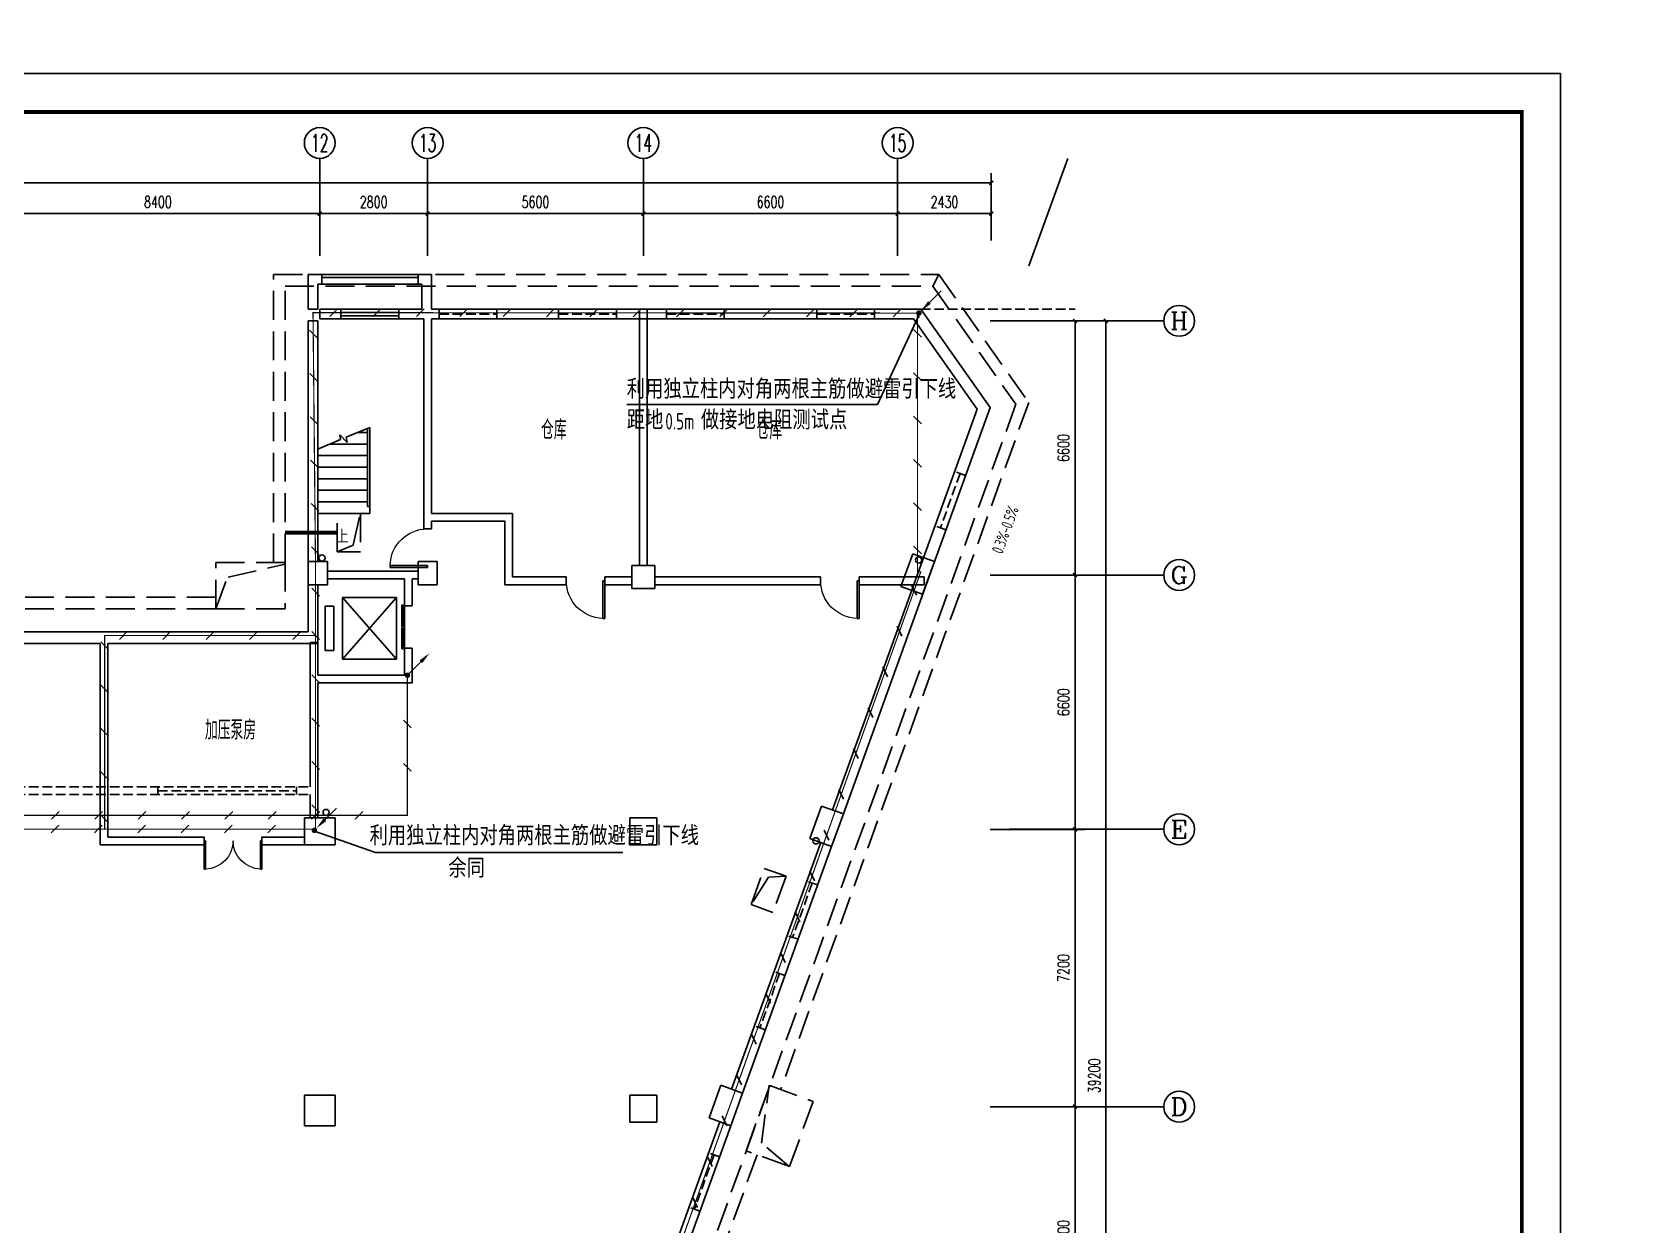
# Model space of a CAD drawing. Extents: x 2166032 to 5302137, y 581493 to 2416206.
# Drawn here: x 2736390 to 2778320, y 1275353 to 1306304 of the extents above; entities that cross this region are included whole.
import ezdxf
from ezdxf.enums import TextEntityAlignment as Align

# ---------------------------------------------------------------- set-up
doc = ezdxf.new("R2010")
doc.units = 0
doc.header["$LTSCALE"] = 1000
doc.header["$MEASUREMENT"] = 0
doc.linetypes.add('CENTER2', pattern=[1.14, 0.75, -0.13, 0.13, -0.13])
doc.linetypes.add('DASH', pattern=[0.35, 0.25, -0.1])
for name, color, linetype in [('AXIS', 3, 'Continuous'), ('AXIS_TEXT', 7, 'Continuous'), ('COLUMN', 2, 'Continuous'), ('DIM_SYMB', 3, 'Continuous'), ('LVTRY', 8, 'Continuous'), ('LWIRE', 4, 'Continuous'), ('PUB_TEXT', 7, 'Continuous'), ('PUB_TITLE', 137, 'Continuous'), ('SHTLN', 4, 'Continuous'), ('STAIR', 8, 'Continuous'), ('TEL_LEAD', 3, 'Continuous'), ('TEL_TEXT', 7, 'Continuous'), ('WALL', 8, 'Continuous'), ('WINDOW', 8, 'Continuous'), ('WIRE-接地', 4, 'Continuous'), ('地沟', 8, 'Continuous'), ('屋面', 151, 'Continuous')]:
    doc.layers.add(name, color=color, linetype=linetype)
doc.styles.add('_TCH_AXIS', font='complex_.ttf')
doc.styles.add('_TCH_DIM', font='tssdeng.shx', dxfattribs={"bigfont": 'tssdchn.shx'})
doc.styles.add('COMPLEX', font='complex_.ttf')
doc.styles.add('DIM_FONT', font='simplex_.ttf', dxfattribs={"width": 0.7})
doc.styles.get("Standard").update_dxf_attribs({"font": 'tssdeng.shx', "bigfont": 'tssdchn.shx'})
doc.styles.add('TSSD_REIN', font='tssdeng.shx', dxfattribs={"width": 0.7, "bigfont": 'tssdchn.shx'})
doc.dimstyles.new('DIMN', dxfattribs={"dimtxt": 300, "dimasz": 100, "dimexe": 250, "dimexo": 300, "dimgap": 150, "dimtad": 1, "dimdec": 0, "dimzin": 0, "dimdsep": 46, "dimtxsty": 'DIM_FONT', "dimblk": 'ARCHTICK', "dimcen": 0.09, "dimclrt": 7, "dimazin": 2, "dimtfac": 1, "dimtdec": 0, "dimtix": 1, "dimtmove": 2, "dimatfit": 3, "dimldrblk": 'ARCHTICK', "dimfxl": 1, "dimtolj": 1, "dimtzin": 0, "dimarcsym": 0})

# ---------------------------------------------------------------- blocks, each defined once
blk = doc.blocks.new('$TelecSys$00000008')
blk.add_line((0.4, 0.4), (-0.4, -0.4))
blk = doc.blocks.new('$TelecSys$00000078')
for p, q in [((1.15, 1.15), (0.55, 0.55)), ((0.104, 0.104), (0.104, 0.104)), ((-0.104, -0.104), (-0.104, -0.104))]:
    blk.add_line(p, q)
at = {"const_width": 0.142}
blk.add_lwpolyline([(-0.071, 0, 1), (0.071, 0, 1)], format="xyb", close=True, dxfattribs=at)
blk.add_solid([(0.62, 0.48), (0.48, 0.62), (0.1, 0.1)])
at = {"width": 0.8, "flags": 9}
blk.add_attdef('A', (0, 0), '', height=0.00002, dxfattribs=at)
blk = doc.blocks.new('$TelecSys$00000079')
for p, q in [((0.7, 0.7), (0, 0)), ((0.104, 0.104), (0.104, 0.104)), ((-0.104, -0.104), (-0.104, -0.104))]:
    blk.add_line(p, q)
at = {"const_width": 0.142}
blk.add_lwpolyline([(-0.071, 0, 1), (0.071, 0, 1)], format="xyb", close=True, dxfattribs=at)
blk.add_solid([(0.63, 0.77), (0.77, 0.63), (1.15, 1.15)])
at = {"width": 0.8, "flags": 9}
blk.add_attdef('A', (0, 0), '', height=0.00002, dxfattribs=at)
blk = doc.blocks.new('_ArchTick')
at = {"color": 0, "linetype": 'ByBlock', "const_width": 0.4}
blk.add_lwpolyline([(-0.5, -0.5), (0.5, 0.5)], dxfattribs=at)
blk = doc.blocks.new('*D2598')
at = {"layer": 'AXIS', "color": 0, "lineweight": -2}
for p, q in [((2735451, 1300896), (2735451, 1301848)), ((2735451, 1301598), (2743851, 1301598)), ((2743851, 1300896), (2743851, 1301848))]:
    blk.add_line(p, q, dxfattribs=at)
at = {"layer": 'Defpoints', "color": 0}
for p in [(2743851, 1301598), (2735451, 1300596), (2743851, 1300596)]:
    blk.add_point(p, dxfattribs=at)
at = {"layer": 'AXIS', "color": 0, "lineweight": -2, "xscale": 100, "yscale": 100, "zscale": 100, "rotation": 180}
blk.add_blockref('_ArchTick', (2735451, 1301598), dxfattribs=at)
at = {"layer": 'AXIS', "color": 0, "lineweight": -2, "xscale": 100, "yscale": 100, "zscale": 100}
blk.add_blockref('_ArchTick', (2743851, 1301598), dxfattribs=at)
at = {"layer": 'AXIS', "color": 7, "insert": (2739651, 1301902), "char_height": 300, "attachment_point": 5, "style": 'DIM_FONT'}
blk.add_mtext('\\A1;8400', dxfattribs=at)
blk = doc.blocks.new('*D2599')
at = {"layer": 'AXIS', "color": 0, "lineweight": -2}
for p, q in [((2743851, 1300896), (2743851, 1301848)), ((2743851, 1301598), (2746651, 1301598)), ((2746651, 1300896), (2746651, 1301848))]:
    blk.add_line(p, q, dxfattribs=at)
at = {"layer": 'Defpoints', "color": 0}
for p in [(2746651, 1301598), (2743851, 1300596), (2746651, 1300596)]:
    blk.add_point(p, dxfattribs=at)
at = {"layer": 'AXIS', "color": 0, "lineweight": -2, "xscale": 100, "yscale": 100, "zscale": 100, "rotation": 180}
blk.add_blockref('_ArchTick', (2743851, 1301598), dxfattribs=at)
at = {"layer": 'AXIS', "color": 0, "lineweight": -2, "xscale": 100, "yscale": 100, "zscale": 100}
blk.add_blockref('_ArchTick', (2746651, 1301598), dxfattribs=at)
at = {"layer": 'AXIS', "color": 7, "insert": (2745251, 1301899), "char_height": 300, "attachment_point": 5, "style": 'DIM_FONT'}
blk.add_mtext('\\A1;2800', dxfattribs=at)
blk = doc.blocks.new('*D2600')
at = {"layer": 'AXIS', "color": 0, "lineweight": -2}
for p, q in [((2746651, 1300896), (2746651, 1301848)), ((2746651, 1301598), (2752251, 1301598)), ((2752251, 1300896), (2752251, 1301848))]:
    blk.add_line(p, q, dxfattribs=at)
at = {"layer": 'Defpoints', "color": 0}
for p in [(2752251, 1301598), (2746651, 1300596), (2752251, 1300596)]:
    blk.add_point(p, dxfattribs=at)
at = {"layer": 'AXIS', "color": 0, "lineweight": -2, "xscale": 100, "yscale": 100, "zscale": 100, "rotation": 180}
blk.add_blockref('_ArchTick', (2746651, 1301598), dxfattribs=at)
at = {"layer": 'AXIS', "color": 0, "lineweight": -2, "xscale": 100, "yscale": 100, "zscale": 100}
blk.add_blockref('_ArchTick', (2752251, 1301598), dxfattribs=at)
at = {"layer": 'AXIS', "color": 7, "insert": (2749451, 1301899), "char_height": 300, "attachment_point": 5, "style": 'DIM_FONT'}
blk.add_mtext('\\A1;5600', dxfattribs=at)
blk = doc.blocks.new('*D2601')
at = {"layer": 'AXIS', "color": 0, "lineweight": -2}
for p, q in [((2752251, 1300896), (2752251, 1301848)), ((2752251, 1301598), (2758851, 1301598)), ((2758851, 1300896), (2758851, 1301848))]:
    blk.add_line(p, q, dxfattribs=at)
at = {"layer": 'Defpoints', "color": 0}
for p in [(2758851, 1301598), (2752251, 1300596), (2758851, 1300596)]:
    blk.add_point(p, dxfattribs=at)
at = {"layer": 'AXIS', "color": 0, "lineweight": -2, "xscale": 100, "yscale": 100, "zscale": 100, "rotation": 180}
blk.add_blockref('_ArchTick', (2752251, 1301598), dxfattribs=at)
at = {"layer": 'AXIS', "color": 0, "lineweight": -2, "xscale": 100, "yscale": 100, "zscale": 100}
blk.add_blockref('_ArchTick', (2758851, 1301598), dxfattribs=at)
at = {"layer": 'AXIS', "color": 7, "insert": (2755551, 1301899), "char_height": 300, "attachment_point": 5, "style": 'DIM_FONT'}
blk.add_mtext('\\A1;6600', dxfattribs=at)
blk = doc.blocks.new('*D2602')
at = {"layer": 'AXIS', "color": 0, "lineweight": -2}
for p, q in [((2758851, 1300896), (2758851, 1301848)), ((2758851, 1301598), (2761282, 1301598)), ((2761282, 1300896), (2761282, 1301848))]:
    blk.add_line(p, q, dxfattribs=at)
at = {"layer": 'Defpoints', "color": 0}
for p in [(2761282, 1301598), (2758851, 1300596), (2761282, 1300596)]:
    blk.add_point(p, dxfattribs=at)
at = {"layer": 'AXIS', "color": 0, "lineweight": -2, "xscale": 100, "yscale": 100, "zscale": 100, "rotation": 180}
blk.add_blockref('_ArchTick', (2758851, 1301598), dxfattribs=at)
at = {"layer": 'AXIS', "color": 0, "lineweight": -2, "xscale": 100, "yscale": 100, "zscale": 100}
blk.add_blockref('_ArchTick', (2761282, 1301598), dxfattribs=at)
at = {"layer": 'AXIS', "color": 7, "insert": (2760067, 1301902), "char_height": 300, "attachment_point": 5, "style": 'DIM_FONT'}
blk.add_mtext('\\A1;2430', dxfattribs=at)
blk = doc.blocks.new('*D2603')
at = {"layer": 'AXIS', "color": 0, "lineweight": -2}
for p, q in [((2683651, 1301196), (2683651, 1302648)), ((2683651, 1302398), (2761282, 1302398)), ((2761282, 1301196), (2761282, 1302648))]:
    blk.add_line(p, q, dxfattribs=at)
at = {"layer": 'Defpoints', "color": 0}
for p in [(2761282, 1302398), (2683651, 1300896), (2761282, 1300896)]:
    blk.add_point(p, dxfattribs=at)
at = {"layer": 'AXIS', "color": 0, "lineweight": -2, "xscale": 100, "yscale": 100, "zscale": 100, "rotation": 180}
blk.add_blockref('_ArchTick', (2683651, 1302398), dxfattribs=at)
at = {"layer": 'AXIS', "color": 0, "lineweight": -2, "xscale": 100, "yscale": 100, "zscale": 100}
blk.add_blockref('_ArchTick', (2761282, 1302398), dxfattribs=at)
at = {"layer": 'AXIS', "color": 7, "insert": (2722467, 1302699), "char_height": 300, "attachment_point": 5, "style": 'DIM_FONT'}
blk.add_mtext('\\A1;77630', dxfattribs=at)
blk = doc.blocks.new('*D2620')
at = {"layer": 'AXIS', "color": 0, "lineweight": -2}
for p, q in [((2761256, 1278415), (2763706, 1278415)), ((2763456, 1271815), (2763456, 1278415)), ((2761256, 1271815), (2763706, 1271815))]:
    blk.add_line(p, q, dxfattribs=at)
at = {"layer": 'Defpoints', "color": 0}
for p in [(2760956, 1278415), (2763456, 1278415), (2760956, 1271815)]:
    blk.add_point(p, dxfattribs=at)
at = {"layer": 'AXIS', "color": 0, "lineweight": -2, "xscale": 100, "yscale": 100, "zscale": 100}
for p, rotation in [((2763456, 1278415), 90), ((2763456, 1271815), 270)]:
    blk.add_blockref('_ArchTick', p, dxfattribs=dict(at, rotation=rotation))
at = {"layer": 'AXIS', "color": 7, "insert": (2763155, 1275115), "char_height": 300, "attachment_point": 5, "rotation": 90, "style": 'DIM_FONT'}
blk.add_mtext('\\A1;6600', dxfattribs=at)
blk = doc.blocks.new('*D2621')
at = {"layer": 'AXIS', "color": 0, "lineweight": -2}
for p, q in [((2761256, 1285615), (2763706, 1285615)), ((2763456, 1278415), (2763456, 1285615)), ((2761256, 1278415), (2763706, 1278415))]:
    blk.add_line(p, q, dxfattribs=at)
at = {"layer": 'Defpoints', "color": 0}
for p in [(2760956, 1285615), (2763456, 1285615), (2760956, 1278415)]:
    blk.add_point(p, dxfattribs=at)
at = {"layer": 'AXIS', "color": 0, "lineweight": -2, "xscale": 100, "yscale": 100, "zscale": 100}
for p, rotation in [((2763456, 1285615), 90), ((2763456, 1278415), 270)]:
    blk.add_blockref('_ArchTick', p, dxfattribs=dict(at, rotation=rotation))
at = {"layer": 'AXIS', "color": 7, "insert": (2763155, 1282015), "char_height": 300, "attachment_point": 5, "rotation": 90, "style": 'DIM_FONT'}
blk.add_mtext('\\A1;7200', dxfattribs=at)
blk = doc.blocks.new('*D2622')
at = {"layer": 'AXIS', "color": 0, "lineweight": -2}
for p, q in [((2761256, 1292215), (2763706, 1292215)), ((2763456, 1285615), (2763456, 1292215)), ((2761256, 1285615), (2763706, 1285615))]:
    blk.add_line(p, q, dxfattribs=at)
at = {"layer": 'Defpoints', "color": 0}
for p in [(2760956, 1292215), (2763456, 1292215), (2760956, 1285615)]:
    blk.add_point(p, dxfattribs=at)
at = {"layer": 'AXIS', "color": 0, "lineweight": -2, "xscale": 100, "yscale": 100, "zscale": 100}
for p, rotation in [((2763456, 1292215), 90), ((2763456, 1285615), 270)]:
    blk.add_blockref('_ArchTick', p, dxfattribs=dict(at, rotation=rotation))
at = {"layer": 'AXIS', "color": 7, "insert": (2763155, 1288915), "char_height": 300, "attachment_point": 5, "rotation": 90, "style": 'DIM_FONT'}
blk.add_mtext('\\A1;6600', dxfattribs=at)
blk = doc.blocks.new('*D2623')
at = {"layer": 'AXIS', "color": 0, "lineweight": -2}
for p, q in [((2761256, 1298815), (2763706, 1298815)), ((2763456, 1292215), (2763456, 1298815)), ((2761256, 1292215), (2763706, 1292215))]:
    blk.add_line(p, q, dxfattribs=at)
at = {"layer": 'Defpoints', "color": 0}
for p in [(2760956, 1298815), (2763456, 1298815), (2760956, 1292215)]:
    blk.add_point(p, dxfattribs=at)
at = {"layer": 'AXIS', "color": 0, "lineweight": -2, "xscale": 100, "yscale": 100, "zscale": 100}
for p, rotation in [((2763456, 1298815), 90), ((2763456, 1292215), 270)]:
    blk.add_blockref('_ArchTick', p, dxfattribs=dict(at, rotation=rotation))
at = {"layer": 'AXIS', "color": 7, "insert": (2763155, 1295515), "char_height": 300, "attachment_point": 5, "rotation": 90, "style": 'DIM_FONT'}
blk.add_mtext('\\A1;6600', dxfattribs=at)
blk = doc.blocks.new('*D2624')
at = {"layer": 'AXIS', "color": 0, "lineweight": -2}
for p, q in [((2761256, 1298815), (2764506, 1298815)), ((2764256, 1259615), (2764256, 1298815)), ((2761256, 1259615), (2764506, 1259615))]:
    blk.add_line(p, q, dxfattribs=at)
at = {"layer": 'Defpoints', "color": 0}
for p in [(2760956, 1298815), (2764256, 1298815), (2760956, 1259615)]:
    blk.add_point(p, dxfattribs=at)
at = {"layer": 'AXIS', "color": 0, "lineweight": -2, "xscale": 100, "yscale": 100, "zscale": 100}
for p, rotation in [((2764256, 1298815), 90), ((2764256, 1259615), 270)]:
    blk.add_blockref('_ArchTick', p, dxfattribs=dict(at, rotation=rotation))
at = {"layer": 'AXIS', "color": 7, "insert": (2763955, 1279215), "char_height": 300, "attachment_point": 5, "rotation": 90, "style": 'DIM_FONT'}
blk.add_mtext('\\A1;39200', dxfattribs=at)
blk = doc.blocks.new('$DorLib2D$00000001')
for p, q in [((0.45, 0.975), (0.5, 0.975)), ((0.45, 0), (0.45, 0.975)), ((0.5, 0), (0.5, 0.975)), ((0.5, 0), (0.45, 0))]:
    blk.add_line(p, q)
at = {"lineweight": 13}
blk.add_arc((0.475, 0), 0.975, 91.4693, 180, dxfattribs=at)
blk = doc.blocks.new('_AXISO')
blk.add_circle((0, 0), 0.5)
at = {"layer": 'AXIS_TEXT', "style": 'COMPLEX', "width": 1.171875}
blk.add_attdef('A', text='', height=0.56, dxfattribs=at).set_placement((-0.25, -0.28), (0.25, -0.28), align=Align.FIT)
blk = doc.blocks.new('$TCHSYS$WIN2D')
for p, q in [((-0.5, 0.5), (0.5, 0.5)), ((-0.5, 0.5), (-0.5, -0.5)), ((0.5, 0.5), (0.5, -0.5)), ((0.5, 0.167), (-0.5, 0.167)), ((0.5, -0.167), (-0.5, -0.167)), ((-0.5, -0.5), (0.5, -0.5))]:
    blk.add_line(p, q)
blk = doc.blocks.new('$TCHSYS$LDOR22D')
for p, q in [((-0.517, 0.833), (-0.017, 0.833)), ((-0.517, 0.833), (-0.517, 0.667)), ((-0.017, 0.833), (-0.017, 0.667)), ((0.017, 0.833), (0.017, 0.667)), ((0.017, 0.833), (0.517, 0.833)), ((0.517, 0.833), (0.517, 0.667)), ((-0.517, 0.667), (-0.017, 0.667)), ((-0.5, 0.5), (0.5, 0.5)), ((0.017, 0.667), (0.517, 0.667))]:
    blk.add_line(p, q)
blk = doc.blocks.new('$DorLib2D$00000002')
for p, q in [((-0.5, 0), (-0.5, 0.4875)), ((-0.475, 0.4875), (-0.5, 0.4875)), ((-0.475, 0), (-0.475, 0.4875)), ((0.475, 0), (0.475, 0.4875)), ((0.475, 0.4875), (0.5, 0.4875)), ((0.5, 0), (0.5, 0.4875)), ((-0.5, 0), (-0.475, 0)), ((0.5, 0), (0.475, 0))]:
    blk.add_line(p, q)
at = {"lineweight": 13}
for centre, start, end in [((-0.4875, 0), 0, 88.53072), ((0.4875, 0), 91.46928, 180)]:
    blk.add_arc(centre, 0.4875, start, end, dxfattribs=at)

msp = doc.modelspace()

# ---------------------------------------------------------------- linework, layer by layer
msp.add_circle((2604640.5, 1020101.3), 438608.5)
at = {"layer": 'AXIS'}
for p, q in [((2743851.5, 1300500.4), (2743851.5, 1303031.5)), ((2746651.5, 1300500.4), (2746651.5, 1303031.5)), ((2752251.5, 1300500.4), (2752251.5, 1303031.5)), ((2758851.5, 1300500.4), (2758851.5, 1303031.5)), ((2762258.4, 1300241.3), (2763265.6, 1303031.5)), ((2761758.6, 1298815.5), (2765758.6, 1298815.5)), ((2761758.6, 1292215.5), (2765758.6, 1292215.5)), ((2761758.6, 1285615.5), (2765758.6, 1285615.5)), ((2761758.6, 1278415.5), (2765758.6, 1278415.5))]:
    msp.add_line(p, q, dxfattribs=at)
at = {"layer": 'AXIS', "linetype": 'DASH'}
msp.add_lwpolyline([(2759454.3, 1299115.5), (2763459.8, 1299115.5)], dxfattribs=at)
at = {"layer": 'COLUMN'}
for p, q in [((2744051.5, 1292565.5), (2743551.5, 1292565.5)), ((2743551.5, 1292565.5), (2743551.5, 1291965.5)), ((2744051.5, 1291965.5), (2744051.5, 1292565.5)), ((2746901.5, 1292565.5), (2746401.5, 1292565.5)), ((2746401.5, 1292565.5), (2746401.5, 1291965.5)), ((2746901.5, 1291965.5), (2746901.5, 1292565.5)), ((2752551.5, 1292465.5), (2751951.5, 1292465.5)), ((2751951.5, 1292465.5), (2751951.5, 1291865.5)), ((2752551.5, 1291865.5), (2752551.5, 1292465.5)), ((2743551.5, 1291965.5), (2744051.5, 1291965.5)), ((2746401.5, 1291965.5), (2746901.5, 1291965.5)), ((2751951.5, 1291865.5), (2752551.5, 1291865.5)), ((2756877.6, 1286219.9), (2756572, 1285373.4)), ((2757441.9, 1286016.2), (2756877.6, 1286219.9)), ((2757136.3, 1285169.6), (2757441.9, 1286016.2)), ((2744252.3, 1285915.5), (2743452.3, 1285915.5)), ((2743452.3, 1285915.5), (2743452.3, 1285215.5)), ((2744252.3, 1285215.5), (2744252.3, 1285915.5)), ((2752601.5, 1285915.5), (2751901.5, 1285915.5)), ((2751901.5, 1285915.5), (2751901.5, 1285215.5)), ((2752601.5, 1285215.5), (2752601.5, 1285915.5)), ((2743452.3, 1285215.5), (2744252.3, 1285215.5)), ((2751901.5, 1285215.5), (2752601.5, 1285215.5)), ((2756572, 1285373.4), (2757136.3, 1285169.6)), ((2754261.9, 1278972.7), (2753956.3, 1278126.2)), ((2754826.3, 1278769), (2754261.9, 1278972.7)), ((2744251.5, 1278715.5), (2743451.5, 1278715.5)), ((2743451.5, 1278715.5), (2743451.5, 1277915.5)), ((2744251.5, 1277915.5), (2744251.5, 1278715.5)), ((2752601.5, 1278715.5), (2751901.5, 1278715.5)), ((2751901.5, 1278715.5), (2751901.5, 1278015.5)), ((2752601.5, 1278015.5), (2752601.5, 1278715.5)), ((2754520.7, 1277922.5), (2754826.3, 1278769)), ((2751901.5, 1278015.5), (2752601.5, 1278015.5)), ((2753956.3, 1278126.2), (2754520.7, 1277922.5)), ((2743451.5, 1277915.5), (2744251.5, 1277915.5))]:
    msp.add_line(p, q, dxfattribs=at)
at = {"layer": 'DIM_SYMB'}
for points in [[(2744426.5, 1293491.5, 0, 0, 0), (2744426.5, 1294841.5, 80, 0, 0), (2744426.5, 1295141.5, 0, 0, 0)], [(2762218.6, 1294242.6, 0, 0, 0), (2761493, 1292248.5, 80, 0, 0), (2761390.4, 1291966.5, 0, 0, 0)]]:
    msp.add_lwpolyline(points, format="xyseb", dxfattribs=at)
at = {"layer": 'LVTRY'}
for p, q in [((2743901.5, 1300015.5), (2746401.5, 1300015.5)), ((2743901.5, 1299935.5), (2746401.5, 1299935.5)), ((2743901.5, 1299765.5), (2746401.5, 1299765.5))]:
    msp.add_line(p, q, dxfattribs=at)
at = {"layer": 'PUB_TITLE'}
msp.add_lwpolyline([(2670952.5, 1245835.7), (2776052.5, 1245835.7), (2776052.5, 1305235.7), (2670952.5, 1305235.7)], close=True, dxfattribs=at)
at = {"layer": 'PUB_TITLE', "const_width": 100}
msp.add_lwpolyline([(2673452.5, 1246835.7), (2775052.5, 1246835.7), (2775052.5, 1304235.7), (2673452.5, 1304235.7)], close=True, dxfattribs=at)
at = {"layer": 'STAIR'}
for p, q in [((2745151.5, 1296048.6), (2744540.9, 1295792.5)), ((2745151.5, 1293995.5), (2745151.5, 1296048.6)), ((2745151.5, 1293995.5), (2745151.5, 1296048.6)), ((2744393.7, 1295730.7), (2743801.5, 1295482.3)), ((2744559.2, 1295658.7), (2744376.6, 1295856.2)), ((2744376.6, 1295856.2), (2744393.7, 1295730.7)), ((2744540.9, 1295792.5), (2744559.2, 1295658.7)), ((2744834.1, 1295915.5), (2745091.5, 1295915.5)), ((2745091.5, 1293995.5), (2745091.5, 1296023.4)), ((2743801.5, 1293815.5), (2743801.5, 1295482.3)), ((2743801.5, 1295315.5), (2745091.5, 1295315.5)), ((2744118.9, 1295615.5), (2745091.5, 1295615.5)), ((2743801.5, 1295015.5), (2745091.5, 1295015.5)), ((2743801.5, 1294715.5), (2745091.5, 1294715.5)), ((2743801.5, 1294415.5), (2745091.5, 1294415.5)), ((2743801.5, 1294115.5), (2745091.5, 1294115.5)), ((2745091.5, 1293995.5), (2745151.5, 1293995.5)), ((2745151.5, 1293815.5), (2745151.5, 1293995.5)), ((2743801.5, 1293815.5), (2745151.5, 1293815.5)), ((2744439.6, 1291631.9), (2745839.6, 1291631.9)), ((2744439.6, 1290031.9), (2744439.6, 1291631.9)), ((2744439.6, 1291631.9), (2745839.6, 1290031.9)), ((2745839.6, 1291631.9), (2744439.6, 1290031.9)), ((2745839.6, 1291631.9), (2745839.6, 1290031.9)), ((2743989.6, 1291406.9), (2744214.6, 1291406.9)), ((2743989.6, 1290256.9), (2743989.6, 1291406.9)), ((2744214.6, 1291406.9), (2744214.6, 1290256.9)), ((2744214.6, 1290256.9), (2743989.6, 1290256.9)), ((2745839.6, 1290031.9), (2744439.6, 1290031.9))]:
    msp.add_line(p, q, dxfattribs=at)
at = {"layer": 'TEL_LEAD'}
for p, q in [((2759381.3, 1298919), (2758327.5, 1296643.3)), ((2758327.5, 1296643.3), (2751820.4, 1296643.3)), ((2743693, 1285579.8), (2745302.3, 1285010.1)), ((2745302.3, 1285010.1), (2751718, 1285010.1))]:
    msp.add_line(p, q, dxfattribs=at)
at = {"layer": 'TEL_LEAD', "const_width": 40}
for points in [[(2759389.7, 1298937.1, 1), (2759372.9, 1298900.8, 1)], [(2743675.8, 1285569.6, 1), (2743710.2, 1285590, 1)]]:
    msp.add_lwpolyline(points, format="xyb", close=True, dxfattribs=at)
at = {"layer": 'WALL'}
for p, q in [((2743551.5, 1299115.5), (2743551.5, 1300015.5)), ((2743901.8, 1300015.5), (2743551.5, 1300015.5)), ((2743901.8, 1299765.5), (2743901.8, 1300015.5)), ((2746751.5, 1300015.5), (2746401.8, 1300015.5)), ((2746401.8, 1300015.5), (2746401.8, 1299765.5)), ((2746751.5, 1299115.5), (2746751.5, 1300015.5)), ((2743801.5, 1299115.5), (2743801.5, 1299765.5)), ((2743801.5, 1299765.5), (2743901.8, 1299765.5)), ((2746401.8, 1299765.5), (2746501.5, 1299765.5)), ((2746501.5, 1299115.5), (2746501.5, 1299765.5)), ((2743551.5, 1299115.5), (2743801.5, 1299115.5)), ((2744401.5, 1299115.5), (2743851.5, 1299115.5)), ((2743851.5, 1299115.5), (2743851.5, 1298865.5)), ((2744401.5, 1298865.5), (2744401.5, 1299115.5)), ((2746501.5, 1299115.5), (2745901.5, 1299115.5)), ((2745901.5, 1299115.5), (2745901.5, 1298865.5)), ((2746751.5, 1299115.5), (2759454.3, 1299115.5)), ((2752151.5, 1292465.5), (2752151.5, 1299115.5)), ((2752151.5, 1299115.5), (2752351.5, 1299115.5)), ((2752351.5, 1292465.5), (2752351.5, 1299115.5)), ((2759454.3, 1299115.5), (2761249.7, 1296563.9)), ((2743551.5, 1292565.5), (2743551.5, 1298815.5)), ((2743551.5, 1298815.5), (2743801.5, 1298815.5)), ((2743801.5, 1292565.5), (2743801.5, 1298815.5)), ((2743851.5, 1298865.5), (2744401.5, 1298865.5)), ((2745901.5, 1298865.5), (2746551.5, 1298865.5)), ((2746551.5, 1293715.5), (2746551.5, 1298865.5)), ((2746751.5, 1298865.5), (2759263.4, 1298865.5)), ((2746751.5, 1293815.5), (2746751.5, 1298865.5)), ((2759263.4, 1298865.5), (2760914.5, 1296518.9)), ((2760914.5, 1296518.9), (2757159.3, 1286118.2)), ((2761249.7, 1296563.9), (2757441.5, 1286016.3)), ((2746551.5, 1293715.5), (2746551.5, 1293415.5)), ((2746751.5, 1293815.5), (2748851.5, 1293815.5)), ((2746751.5, 1293415.5), (2746751.5, 1293615.5)), ((2746751.5, 1293615.5), (2748651.5, 1293615.5)), ((2748651.5, 1291965.5), (2748651.5, 1293615.5)), ((2748851.5, 1292165.5), (2748851.5, 1293815.5)), ((2746551.5, 1293415.5), (2746751.5, 1293415.5)), ((2744051.5, 1292315.5), (2746151.5, 1292315.5)), ((2746151.5, 1292315.5), (2746401.5, 1292315.5)), ((2743551.5, 1290740.5), (2743551.5, 1291965.5)), ((2743801.5, 1290440.5), (2743801.5, 1291965.5)), ((2744051.5, 1292115.5), (2746051.5, 1292115.5)), ((2746051.5, 1292115.5), (2746051.5, 1291415.5)), ((2746251.5, 1291415.5), (2746251.5, 1292115.5)), ((2746251.5, 1292115.5), (2746401.5, 1292115.5)), ((2748651.5, 1291965.5), (2750251.5, 1291965.5)), ((2750251.5, 1292165.5), (2748851.5, 1292165.5)), ((2750251.5, 1291965.5), (2750251.5, 1292165.5)), ((2751951.5, 1292165.5), (2751251.5, 1292165.5)), ((2751251.5, 1292165.5), (2751251.5, 1291965.5)), ((2751251.5, 1291965.5), (2751951.5, 1291965.5)), ((2756851.5, 1292165.5), (2752551.5, 1292165.5)), ((2752551.5, 1291965.5), (2756851.5, 1291965.5)), ((2756851.5, 1291965.5), (2756851.5, 1292165.5)), ((2759542.7, 1292165.5), (2757851.5, 1292165.5)), ((2757851.5, 1292165.5), (2757851.5, 1291965.5)), ((2757851.5, 1291965.5), (2759542.7, 1291965.5)), ((2759542.7, 1291965.5), (2759542.7, 1292165.5)), ((2746051.5, 1291415.5), (2746251.5, 1291415.5)), ((2701751.5, 1290740.5), (2738251.5, 1290740.5)), ((2738251.5, 1290740.5), (2743551.5, 1290740.5)), ((2701851.5, 1290440.5), (2738151.5, 1290440.5)), ((2738151.5, 1290440.5), (2738151.5, 1285215.5)), ((2738351.5, 1290440.5), (2738351.5, 1285415.5)), ((2738351.5, 1290440.5), (2743801.5, 1290440.5)), ((2743601.5, 1290465.5), (2743601.5, 1289515.5)), ((2743801.5, 1290465.5), (2743601.5, 1290465.5)), ((2743801.5, 1290465.5), (2743801.5, 1289615.5)), ((2746251.5, 1290315.5), (2746051.5, 1290315.5)), ((2746051.5, 1290315.5), (2746051.5, 1289615.5)), ((2746251.5, 1289415.5), (2746251.5, 1290315.5)), ((2743601.5, 1289515.5), (2743601.5, 1286715.5)), ((2746051.5, 1289615.5), (2743801.5, 1289615.5)), ((2743801.5, 1289415.5), (2743801.5, 1286615.5)), ((2746251.5, 1289415.5), (2743801.5, 1289415.5)), ((2743601.5, 1286515.5), (2743601.5, 1285915.5)), ((2743801.5, 1286615.5), (2743801.5, 1285915.5)), ((2738151.5, 1285215.5), (2740851.9, 1285215.5)), ((2740851.9, 1285415.5), (2738351.5, 1285415.5)), ((2740851.9, 1285215.5), (2740851.9, 1285415.5)), ((2743452.3, 1285415.5), (2742351.9, 1285415.5)), ((2742351.9, 1285415.5), (2742351.9, 1285215.5)), ((2742351.9, 1285215.5), (2743452.3, 1285215.5)), ((2756853.7, 1285271.7), (2754542.8, 1278871.3)), ((2757135.8, 1285169.8), (2754825, 1278769.5)), ((2754237.2, 1278024.8), (2752141.3, 1272219.9)), ((2754519.4, 1277923), (2752423.5, 1272118))]:
    msp.add_line(p, q, dxfattribs=at)
at = {"layer": 'WALL', "linetype": 'DASH'}
for p, q in [((2726851.5, 1286715.5), (2743601.5, 1286715.5)), ((2726851.5, 1286515.5), (2743601.5, 1286515.5))]:
    msp.add_line(p, q, dxfattribs=at)
at = {"layer": 'WALL'}
msp.add_lwpolyline([(2759241.6, 1292768.8), (2758936, 1291922.3), (2759500.3, 1291718.6), (2759805.9, 1292565.1), (2759241.6, 1292768.8)], dxfattribs=at)
at = {"layer": 'WINDOW', "linetype": 'DASH'}
for p, q in [((2743901.8, 1300015.5), (2743901.8, 1299765.5)), ((2746401.8, 1299765.5), (2746401.8, 1300015.5)), ((2746951.1, 1299115.5, 800), (2746951.1, 1298865.5, 800)), ((2746951.1, 1298990.5, 800), (2748451.1, 1298990.5, 800)), ((2748451.1, 1299115.5, 800), (2748451.1, 1298865.5, 800)), ((2750051.1, 1299115.5, 800), (2750051.1, 1298865.5, 800)), ((2750051.1, 1298990.5, 800), (2751551.1, 1298990.5, 800)), ((2751551.1, 1299115.5, 800), (2751551.1, 1298865.5, 800)), ((2752851.3, 1299115.5, 800), (2752851.3, 1298865.5, 800)), ((2752851.3, 1298990.5, 800), (2754351.3, 1298990.5, 800)), ((2754351.3, 1299115.5, 800), (2754351.3, 1298865.5, 800)), ((2756751.3, 1299115.5, 800), (2756751.3, 1298865.5, 800)), ((2756751.3, 1298990.5, 800), (2758251.3, 1298990.5, 800)), ((2758251.3, 1299115.5, 800), (2758251.3, 1298865.5, 800)), ((2760471.6, 1294850.5, 800), (2759962.2, 1293439.7, 800)), ((2760612.7, 1294799.6, 800), (2760330.5, 1294901.5, 800)), ((2760103.3, 1293388.7, 800), (2759821.1, 1293490.6, 800)), ((2739651.5, 1286715.5), (2739651.5, 1286515.5)), ((2739651.5, 1286615.5), (2743251.5, 1286615.5)), ((2743251.5, 1286715.5), (2743251.5, 1286515.5)), ((2756634.2, 1284222.1, 800), (2756124.8, 1282811.2, 800)), ((2756775.3, 1284171.1, 800), (2756493.1, 1284273, 800)), ((2756265.9, 1282760.3, 800), (2755983.7, 1282862.2, 800)), ((2755785.2, 1281870.7, 800), (2755275.8, 1280459.8, 800)), ((2755926.3, 1281819.7, 800), (2755644.1, 1281921.6, 800)), ((2755416.9, 1280408.9, 800), (2755134.7, 1280510.7, 800)), ((2754228.3, 1277116.9, 800), (2753946.2, 1277218.7, 800)), ((2754087.2, 1277167.8, 800), (2753577.9, 1275756.9, 800)), ((2753718.9, 1275706, 800), (2753436.8, 1275807.9, 800))]:
    msp.add_line(p, q, dxfattribs=at)
at = {"layer": 'WIRE-接地', "linetype": 'CENTER2'}
for points, const_width in [([(2743743.1, 1292298.1), (2743676.5, 1299027.2), (2759366.8, 1299015.5), (2759366.8, 1292296.2)], 30), ([(2759390.6, 1292298.1), (2759452.3, 1292298.1), (2749261.8, 1263801.3), (2743777.9, 1263801.3), (2693480.2, 1263801.3), (2683677.6, 1263801.3), (2683677.6, 1271748.4), (2693477.8, 1271748.4), (2693477.8, 1278361.9), (2690720.1, 1278361.9), (2690720.1, 1285613.7)], 30), ([(2690720.1, 1285613.7), (2743743.1, 1285621), (2743743.1, 1292298.1)], 30), ([(2743743.1, 1290647.1), (2738269.7, 1290647.1), (2738269.7, 1285620.2)], 30), ([(2746127.3, 1289579.8), (2746127.3, 1285992.6)], 35), ([(2734628.5, 1285979.5), (2746144.3, 1285979.5)], 35)]:
    msp.add_lwpolyline(points, dxfattribs=dict(at, const_width=const_width))
at = {"layer": '地沟', "linetype": 'DASH', "ltscale": 3}
for p, q in [((2759763, 1299715.5), (2759918.7, 1300015.5)), ((2744721.8, 1292993.4), (2744905.7, 1293815.5)), ((2744305.7, 1292815.5), (2744721.8, 1292993.4)), ((2741470.1, 1292163.5), (2742951.5, 1292494.6)), ((2741151.5, 1291340.5), (2741470.1, 1292209.3)), ((2755501.6, 1284372.2), (2755047.7, 1283662.5)), ((2755953.5, 1284397), (2755501.6, 1284372.2)), ((2755319, 1277466), (2755514.5, 1278971.3)), ((2756026.5, 1276869.4), (2755319, 1277466))]:
    msp.add_line(p, q, dxfattribs=at)
for points in [[(2742651.5, 1292540.5), (2742651.5, 1300015.5), (2759918.7, 1300015.5), (2762254.3, 1296696.1), (2755815.2, 1278861.8)], [(2741151.5, 1291640.5), (2694974.6, 1291640.5), (2694974.6, 1288469.8)], [(2741151.5, 1291340.5), (2695274.6, 1291340.5), (2695274.6, 1288469.8)]]:
    msp.add_lwpolyline(points, dxfattribs=at)
for points in [[(2742951.5, 1292540.5), (2742951.5, 1299715.5), (2759763, 1299715.5), (2761919.1, 1296651.1), (2749845.8, 1263211.7, -0.3160084), (2749281.4, 1262815.5), (2744551.5, 1262815.5)], [(2755204, 1277168.8), (2750056.4, 1262911.7, -0.3160084), (2749492.1, 1262515.5), (2744851.5, 1262515.5)]]:
    msp.add_lwpolyline(points, format="xyb", dxfattribs=at)
for points in [[(2744305.7, 1292815.5), (2744305.7, 1293815.5), (2744905.7, 1293815.5), (2744905.7, 1292815.5)], [(2742951.5, 1292540.5), (2742951.5, 1291340.5), (2741151.5, 1291340.5), (2741151.5, 1292540.5)], [(2755953.5, 1284397), (2755611.5, 1283457.3), (2755047.7, 1283662.5), (2755389.7, 1284602.2)], [(2755531.4, 1278965.2), (2756659, 1278554.8), (2756043.4, 1276863.3), (2754915.8, 1277273.7)]]:
    msp.add_lwpolyline(points, close=True, dxfattribs=at)
at = {"layer": '地沟', "linetype": 'DASH', "ltscale": 2, "const_width": 100}
msp.add_lwpolyline([(2744305.7, 1293315.5), (2742951.5, 1293315.5)], dxfattribs=at)
at = {"layer": '屋面', "color": 6}
for centre in [(2743909.5, 1292658.1), (2759394.9, 1292607.2), (2744016.2, 1286053.7), (2756733.6, 1285316.8)]:
    msp.add_circle(centre, 80, dxfattribs=at)

# ---------------------------------------------------------------- block references
at = {"layer": 'AXIS'}
ref = msp.add_blockref('_AXISO', (2743851.5, 1303431.5), dxfattribs=dict(at, xscale=800, yscale=800, zscale=800))
ref.add_attrib('A', '12', dxfattribs={"layer": 'AXIS_TEXT', "height": 452.55, "style": '_TCH_AXIS', "width": 0.597514}).set_placement((2743625.2, 1303205.2), (2744077.8, 1303205.2), align=Align.FIT)
ref = msp.add_blockref('_AXISO', (2746651.5, 1303431.5), dxfattribs=dict(at, xscale=800, yscale=800, zscale=800))
ref.add_attrib('A', '13', dxfattribs={"layer": 'AXIS_TEXT', "height": 452.55, "style": '_TCH_AXIS', "width": 0.597514}).set_placement((2746425.2, 1303205.2), (2746877.8, 1303205.2), align=Align.FIT)
ref = msp.add_blockref('_AXISO', (2752251.5, 1303431.5), dxfattribs=dict(at, xscale=800, yscale=800, zscale=800))
ref.add_attrib('A', '14', dxfattribs={"layer": 'AXIS_TEXT', "height": 452.55, "style": '_TCH_AXIS', "width": 0.581255}).set_placement((2752025.2, 1303205.2), (2752477.8, 1303205.2), align=Align.FIT)
ref = msp.add_blockref('_AXISO', (2758851.5, 1303431.5), dxfattribs=dict(at, xscale=800, yscale=800, zscale=800))
ref.add_attrib('A', '15', dxfattribs={"layer": 'AXIS_TEXT', "height": 452.55, "style": '_TCH_AXIS', "width": 0.597514}).set_placement((2758625.2, 1303205.2), (2759077.8, 1303205.2), align=Align.FIT)
ref = msp.add_blockref('_AXISO', (2766158.6, 1298815.5), dxfattribs=dict(at, xscale=800, yscale=800, zscale=800))
ref.add_attrib('A', 'H', dxfattribs={"layer": 'AXIS_TEXT', "height": 452.5, "style": '_TCH_AXIS', "width": 0.877353}).set_placement((2765932.3, 1298589.2), (2766384.9, 1298589.2), align=Align.FIT)
ref = msp.add_blockref('_AXISO', (2766158.6, 1292215.5), dxfattribs=dict(at, xscale=800, yscale=800, zscale=800))
ref.add_attrib('A', 'G', dxfattribs={"layer": 'AXIS_TEXT', "height": 452.5, "style": '_TCH_AXIS', "width": 0.914932}).set_placement((2765932.3, 1291989.2), (2766384.9, 1291989.2), align=Align.FIT)
ref = msp.add_blockref('_AXISO', (2766158.6, 1285615.5), dxfattribs=dict(at, xscale=800, yscale=800, zscale=800))
ref.add_attrib('A', 'E', dxfattribs={"layer": 'AXIS_TEXT', "height": 452.5, "style": '_TCH_AXIS'}).set_placement((2765932.3, 1285389.2), (2766384.9, 1285389.2), align=Align.FIT)
ref = msp.add_blockref('_AXISO', (2766158.6, 1278415.5), dxfattribs=dict(at, xscale=800, yscale=800, zscale=800))
ref.add_attrib('A', 'D', dxfattribs={"layer": 'AXIS_TEXT', "height": 452.5, "style": '_TCH_AXIS', "width": 0.95528}).set_placement((2765932.3, 1278189.2), (2766384.9, 1278189.2), align=Align.FIT)
at = {"layer": 'LWIRE', "xscale": 500, "yscale": 500, "zscale": 500}
for p in [(2759402.4, 1299015.5), (2743710.2, 1285590)]:
    msp.add_blockref('$TelecSys$00000078', p, dxfattribs=at)
at = {"layer": 'LWIRE', "color": 1, "xscale": 500, "yscale": 500, "zscale": 500}
msp.add_blockref('$TelecSys$00000079', (2746127.3, 1289615.5), dxfattribs=at)
at = {"layer": 'SHTLN', "yscale": 250, "zscale": 250}
for p, xscale, rotation in [((2744209.1, 1299026.8), 249.9999999999714, 359.9573550519737), ((2745334.1, 1299025.9), 249.9999999999714, 359.9573550519737), ((2746459.1, 1299025.1), 249.9999999999714, 359.9573550519737), ((2747584.1, 1299024.3), 249.9999999999714, 359.9573550519737), ((2748709.1, 1299023.4), 249.9999999999714, 359.9573550519737), ((2749834.1, 1299022.6), 249.9999999999714, 359.9573550519737), ((2750959.1, 1299021.7), 249.9999999999714, 359.9573550519737), ((2752084.1, 1299020.9), 249.9999999999714, 359.9573550519737), ((2753209.1, 1299020.1), 249.9999999999714, 359.9573550519737), ((2754334.1, 1299019.2), 249.9999999999714, 359.9573550519737), ((2755459.1, 1299018.4), 249.9999999999714, 359.9573550519737), ((2756584.1, 1299017.6), 249.9999999999714, 359.9573550519737), ((2757709.1, 1299016.7), 249.9999999999714, 359.9573550519737), ((2758834.1, 1299015.9), 249.9999999999714, 359.9573550519737), ((2743682, 1298475), 249.9999999999642, 90.5672981141615), ((2759366.8, 1298493), 250, 270), ((2743693.1, 1297350.1), 249.9999999999642, 90.5672981141615), ((2759366.8, 1297368), 250, 270), ((2743704.2, 1296225.1), 249.9999999999642, 90.5672981141615), ((2759366.8, 1296243), 250, 270), ((2743715.4, 1295100.2), 249.9999999999642, 90.5672981141615), ((2759366.8, 1295118), 250, 270), ((2743726.5, 1293975.2), 249.9999999999642, 90.5672981141615), ((2759366.8, 1293993), 250, 270), ((2743737.7, 1292850.3), 249.9999999999642, 90.5672981141615), ((2759366.8, 1292868), 250, 270), ((2743743.1, 1291772.1), 250, 90), ((2759281.6, 1291820.7), 249.9999999999849, 250.3228700035222), ((2738756.4, 1290647.1), 250, 180), ((2739881.4, 1290647.1), 250, 180), ((2741006.4, 1290647.1), 250, 180), ((2742131.4, 1290647.1), 250, 180), ((2743256.4, 1290647.1), 250, 180), ((2743743.1, 1290647.1), 250, 90), ((2758902.8, 1290761.4), 249.9999999999849, 250.3228700035222), ((2738269.7, 1290383.6), 250, 270), ((2758524, 1289702.1), 249.9999999999849, 250.3228700035222), ((2738269.7, 1289258.6), 250, 270), ((2743743.1, 1289522.1), 250, 90), ((2743743.1, 1288397.1), 250, 90), ((2758145.1, 1288642.8), 249.9999999999849, 250.3228700035222), ((2738269.7, 1288133.6), 250, 270), ((2746127.3, 1288348.7), 250, 270), ((2757766.3, 1287583.5), 249.9999999999849, 250.3228700035222), ((2743743.1, 1287272.1), 250, 90), ((2746127.3, 1287223.7), 250, 270), ((2738269.7, 1287008.6), 250, 270), ((2757387.5, 1286524.2), 249.9999999999849, 250.3228700035222), ((2738269.7, 1285883.6), 250, 270), ((2743743.1, 1286147.1), 250, 90), ((2757008.7, 1285464.9), 249.9999999999849, 250.3228700035222), ((2756629.9, 1284405.6), 249.9999999999849, 250.3228700035222), ((2756251.1, 1283346.2), 249.9999999999849, 250.3228700035222), ((2755872.3, 1282286.9), 249.9999999999849, 250.3228700035222), ((2755493.5, 1281227.6), 249.9999999999849, 250.3228700035222), ((2755114.7, 1280168.3), 249.9999999999849, 250.3228700035222), ((2754735.9, 1279109), 249.9999999999849, 250.3228700035222), ((2754357.1, 1278049.7), 249.9999999999849, 250.3228700035222), ((2753978.2, 1276990.4), 249.9999999999849, 250.3228700035222), ((2753599.4, 1275931.1), 249.9999999999849, 250.3228700035222)]:
    msp.add_blockref('$TelecSys$00000008', p, dxfattribs=dict(at, xscale=xscale, rotation=rotation))
at = {"layer": 'SHTLN', "xscale": 250, "yscale": 250, "zscale": 250}
for p in [(2736991.2, 1285979.5), (2738116.2, 1285979.5), (2739241.2, 1285979.5), (2740366.2, 1285979.5), (2741491.2, 1285979.5), (2742616.2, 1285979.5), (2743741.2, 1285979.5), (2744866.2, 1285979.5), (2736980.3, 1285621), (2738105.3, 1285621), (2739230.3, 1285621), (2740355.3, 1285621), (2741480.3, 1285621), (2742605.3, 1285621)]:
    msp.add_blockref('$TelecSys$00000008', p, dxfattribs=at)
at = {"layer": 'WINDOW'}
for name, p, xscale, yscale, zscale, rotation in [('$TCHSYS$WIN2D', (2745151.5, 1298990.5), 1500, -250, 1500, 6.050739567940216e-10), ('$DorLib2D$00000001', (2746651.5, 1292915.5), -1000, 1000, -1000, 90.00000000008893), ('$DorLib2D$00000001', (2750751.5, 1292065.5), 1000, -1000, 1000, 9.024261888309349e-11), ('$DorLib2D$00000001', (2757351.5, 1292065.5), 1000, -1000, 1000, 8.66335386433096e-11), ('$TCHSYS$LDOR22D', (2746151.5, 1290865.5), 1100, 200, 1100, 90.00000000001978), ('$DorLib2D$00000002', (2741601.9, 1285315.5), -1500, 1500, -1500, 180.0000000000205)]:
    msp.add_blockref(name, p, dxfattribs=dict(at, xscale=xscale, yscale=yscale, zscale=zscale, rotation=rotation))

# ---------------------------------------------------------------- texts
at = {"layer": 'PUB_TEXT', "style": 'TSSD_REIN', "width": 0.7}
for s, p in [('仓库', (2749594.6, 1295737)), ('仓库', (2755187.5, 1295737)), ('加压泵房', (2740868.7, 1287943.2))]:
    msp.add_text(s, height=500, dxfattribs=at).set_placement(p)
at = {"layer": 'PUB_TEXT', "style": '_TCH_DIM', "width": 0.705882}
msp.add_text('0.3%-0.5%', height=297.5, rotation=70.00607, dxfattribs=at).set_placement((2761567.1, 1292744.6))
at = {"layer": 'PUB_TEXT', "style": '_TCH_DIM'}
msp.add_text('上', height=350, dxfattribs=at).set_placement((2744270.8, 1293041.5))
at = {"layer": 'TEL_LEAD', "color": 7, "style": '_TCH_DIM'}
for s, p in [('利用独立柱内对角两根主筋做避雷引下线', (2745145.4, 1285202.3)), ('余同', (2747189.4, 1284360.1))]:
    msp.add_text(s, height=500, dxfattribs=at).set_placement(p)
at = {"layer": 'TEL_TEXT', "style": '_TCH_DIM'}
for s, p in [('利用独立柱内对角两根主筋做避雷引下线', (2751820.4, 1296793.3)), ('距地', (2751820.4, 1295993.3)), ('做接地电阻测试点', (2753743.5, 1295993.3))]:
    msp.add_text(s, height=500, dxfattribs=at).set_placement(p)
at = {"layer": 'TEL_TEXT', "style": '_TCH_DIM', "width": 0.705882}
msp.add_text('0.5m', height=425, dxfattribs=at).set_placement((2752820.4, 1295993.3))

# ---------------------------------------------------------------- dimensions: what is measured, and where the dimension line sits
at = {"layer": 'AXIS'}
for p1, p2, distance, picture, middle in [((2683651.5, 1300895.8), (2761281.5, 1300895.8), 1501.9, '*D2603', (2722466.5, 1302699)), ((2735451.5, 1300595.8), (2743851.5, 1300595.8), 1001.9, '*D2598', (2739651.5, 1301902.5)), ((2743851.5, 1300595.8), (2746651.5, 1300595.8), 1001.9, '*D2599', (2745251.5, 1301899)), ((2746651.5, 1300595.8), (2752251.5, 1300595.8), 1001.9, '*D2600', (2749451.5, 1301899)), ((2752251.5, 1300595.8), (2758851.5, 1300595.8), 1001.9, '*D2601', (2755551.5, 1301899)), ((2758851.5, 1300595.8), (2761281.5, 1300595.8), 1001.9, '*D2602', (2760066.5, 1301902.5)), ((2760956.3, 1292215.5), (2760956.3, 1298815.5), -2500, '*D2623', (2763154.9, 1295515.5)), ((2760956.3, 1259615.5), (2760956.3, 1298815.5), -3300, '*D2624', (2763954.9, 1279215.5)), ((2760956.3, 1285615.5), (2760956.3, 1292215.5), -2500, '*D2622', (2763154.9, 1288915.5)), ((2760956.3, 1278415.5), (2760956.3, 1285615.5), -2500, '*D2621', (2763154.9, 1282015.5)), ((2760956.3, 1271815.5), (2760956.3, 1278415.5), -2500, '*D2620', (2763154.9, 1275115.5))]:
    dim = msp.add_aligned_dim(p1=p1, p2=p2, distance=distance, dimstyle='DIMN', dxfattribs=at)
    dim.commit()
    dim.dimension.update_dxf_attribs({"geometry": picture, "text_midpoint": middle})

doc.saveas('drawing.dxf')
